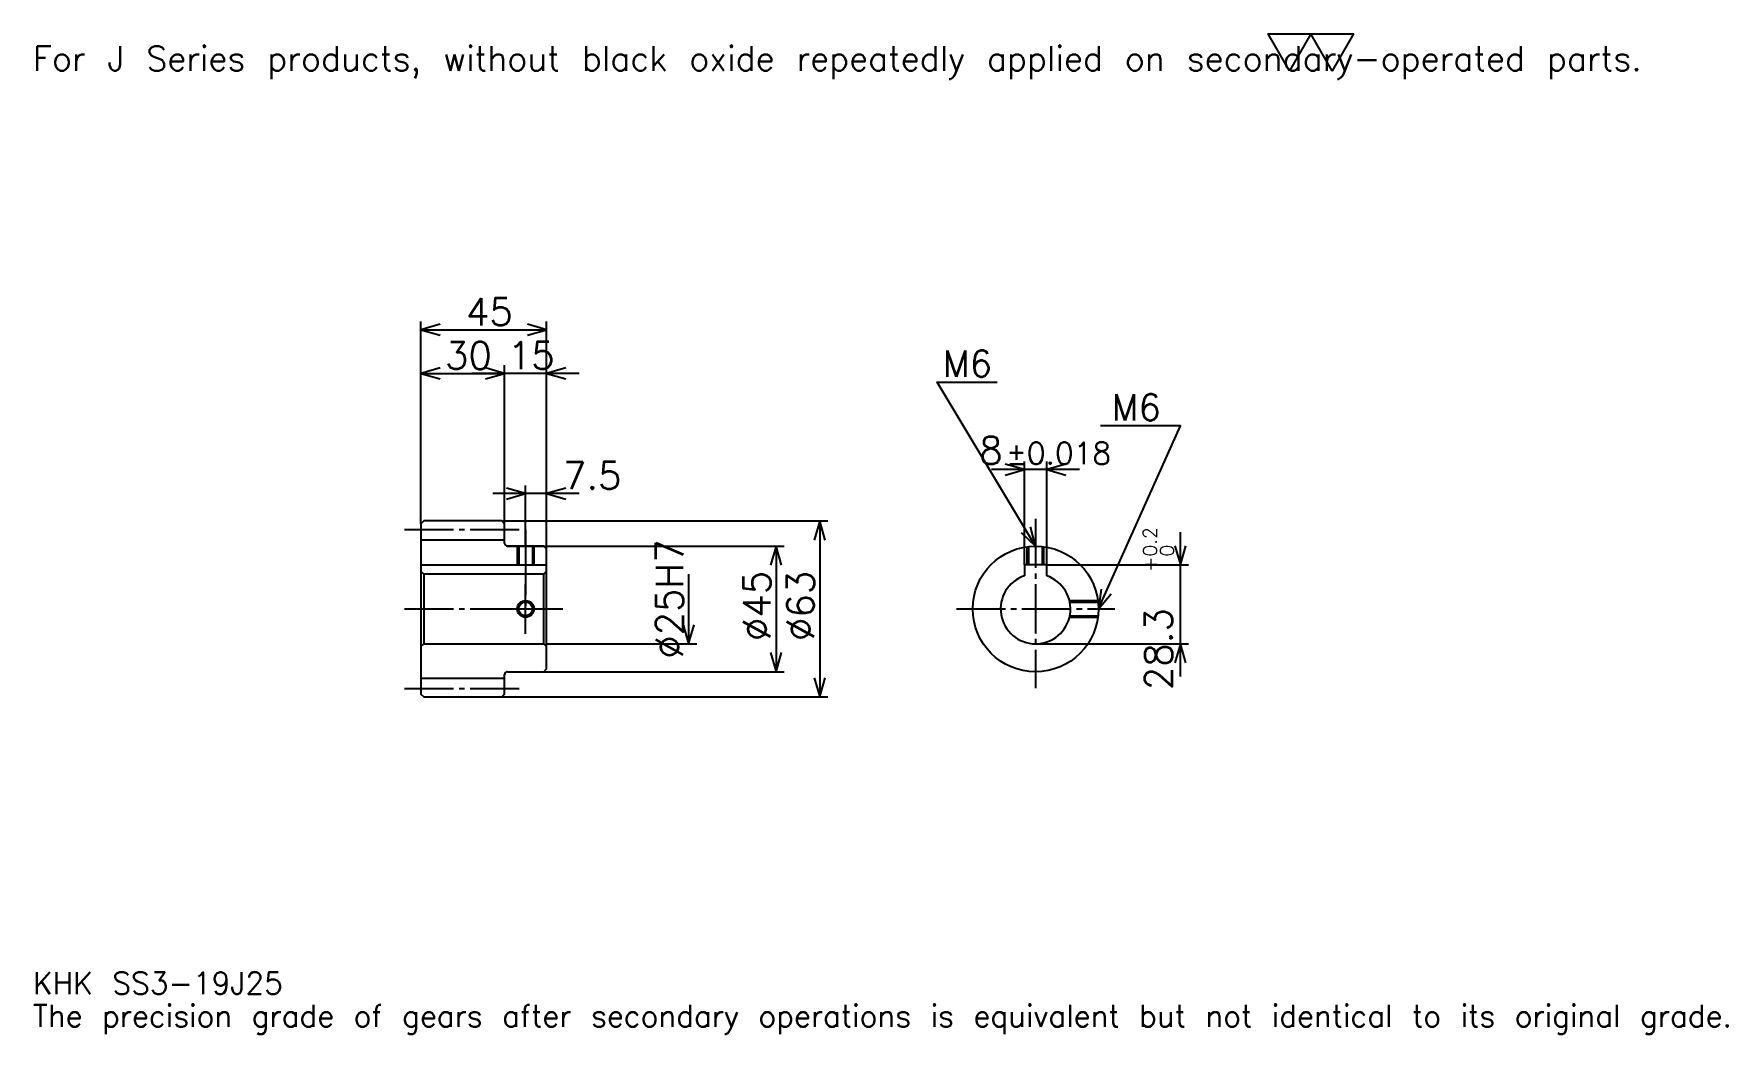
# Model space of a CAD drawing. Extents: x 20 to 627, y 7 to 365.
import ezdxf

# ---------------------------------------------------------------- set-up
doc = ezdxf.new("R2010")
doc.units = 0
doc.linetypes.add('DASHDOT', pattern=[23.478262, 17.608696, -1.956522, 1.956522, -1.956522])
doc.layers.get('0').update_dxf_attribs({"linetype": 'CONTINUOUS'})
doc.layers.add('DASHDOT', color=6, linetype='DASHDOT')
doc.styles.add('KANJI', font='TXT', dxfattribs={"bigfont": 'BIGFONT'})

msp = doc.modelspace()

# ---------------------------------------------------------------- linework, layer by layer
at = {"color": 5}
for p, q in [((158.478271, 190.956512), (158.478271, 262.369568)), ((203.478271, 190.956512), (203.478271, 262.369568)), ((158.478271, 259.434784), (203.478271, 259.434784)), ((158.478271, 243.782593), (188.478271, 243.782593)), ((215.217407, 243.782593), (176.739136, 243.782593)), ((188.478271, 190.956512), (188.478271, 246.717377)), ((394.326111, 209.347809), (362.847839, 209.347809)), ((374.586975, 175.256516), (374.586975, 212.282593)), ((382.586975, 175.256516), (382.586975, 212.282593)), ((215.217407, 200.73912), (184.239136, 200.73912)), ((195.978271, 190.956512), (195.978271, 203.673904)), ((158.478271, 189.956512), (158.478271, 190.956512)), ((187.478271, 190.956512), (203.478271, 190.956512)), ((188.478271, 189.956512), (188.478271, 190.956512)), ((195.978271, 181.956512), (195.978271, 190.956512)), ((195.978271, 181.956512), (195.978271, 190.956512)), ((203.478271, 190.956512), (304.239136, 190.956512)), ((203.478271, 180.956512), (203.478271, 190.956512)), ((301.304352, 190.956512), (301.304352, 127.956512)), ((430.434784, 135.217377), (430.434784, 186.995636)), ((189.478271, 181.956512), (203.478271, 181.956512)), ((203.478271, 181.956512), (288.586975, 181.956512)), ((285.652191, 181.956512), (285.652191, 136.956512)), ((254.347839, 171.956512), (254.347839, 146.956512)), ((382.586975, 175.256516), (433.369568, 175.256516)), ((203.478271, 146.956512), (257.282623, 146.956512)), ((378.586975, 146.956512), (433.369568, 146.956512)), ((189.478271, 136.956512), (203.478271, 136.956512)), ((203.478271, 136.956512), (288.586975, 136.956512)), ((187.478271, 127.956512), (203.478271, 127.956512)), ((203.478271, 127.956512), (304.239136, 127.956512))]:
    msp.add_line(p, q, dxfattribs=at)
at = {"color": 4}
for p, q in [((158.478271, 184.206512), (188.478271, 184.206512)), ((158.478271, 175.256516), (203.478271, 175.256516)), ((159.478271, 171.956512), (159.478271, 146.956512)), ((202.478271, 171.956512), (203.478271, 172.956512)), ((202.478271, 146.956512), (203.478271, 145.956512)), ((158.478271, 134.706512), (188.478271, 134.706512))]:
    msp.add_line(p, q, dxfattribs=at)
at = {"color": 7}
msp.add_lwpolyline([(469.565216, 352.17392), (461.934784, 365.399994), (492.456512, 365.399994), (484.82608, 352.17392), (477.195648, 365.399994), (469.565216, 352.17392)], dxfattribs=at)
at = {"color": 5}
for points in [[(165.326096, 261.391296), (158.478271, 259.434784), (165.326096, 257.478271)], [(196.630447, 257.478271), (203.478271, 259.434784), (196.630447, 261.391296)], [(165.326096, 245.73912), (158.478271, 243.782593), (165.326096, 241.82608)], [(181.630447, 241.82608), (188.478271, 243.782593), (181.630447, 245.73912)], [(181.630447, 241.82608), (188.478271, 243.782593), (181.630447, 245.73912)], [(210.326096, 245.73912), (203.478271, 243.782593), (210.326096, 241.82608)], [(378.586975, 181.956512), (343.369568, 240.652161), (364.891296, 240.652161)], [(401.086975, 159.456512), (430.434784, 225), (401.869568, 225)], [(367.739136, 207.391296), (374.586975, 209.347809), (367.739136, 211.304337)], [(389.434784, 211.304337), (382.586975, 209.347809), (389.434784, 207.391296)], [(189.130447, 198.782593), (195.978271, 200.73912), (189.130447, 202.695648)], [(210.326096, 202.695648), (203.478271, 200.73912), (210.326096, 198.782593)], [(303.260864, 184.108688), (301.304352, 190.956512), (299.347839, 184.108688)], [(373.386078, 186.821854), (378.586975, 181.956512), (376.741486, 188.835098)], [(428.478271, 182.10434), (430.434784, 175.256516), (432.391296, 182.10434)], [(287.608704, 175.108688), (285.652191, 181.956512), (283.695679, 175.108688)], [(402.099731, 166.505981), (401.086975, 159.456512), (405.671112, 164.90686)], [(252.391327, 153.804337), (254.347839, 146.956512), (256.304352, 153.804337)], [(432.391296, 140.108688), (430.434784, 146.956512), (428.478271, 140.108688)], [(283.695679, 143.804337), (285.652191, 136.956512), (287.608704, 143.804337)], [(299.347839, 134.804337), (301.304352, 127.956512), (303.260864, 134.804337)]]:
    msp.add_lwpolyline(points, dxfattribs=at)
at = {"color": 4}
for points in [[(188.478271, 182.956512), (188.478271, 189.956512), (187.478271, 190.956512), (159.478271, 190.956512), (158.478271, 189.956512), (158.478271, 145.956512)], [(189.478271, 136.956512), (202.478271, 136.956512), (203.478271, 137.956512), (203.478271, 180.956512), (202.478271, 181.956512), (189.478271, 181.956512)], [(192.978271, 181.956512), (192.978271, 175.256516)], [(193.51828, 181.956512), (193.51828, 175.256516)], [(198.438263, 181.956512), (198.438263, 175.256516)], [(198.978271, 181.956512), (198.978271, 175.256516)], [(375.586975, 175.256516), (375.586975, 181.755615)], [(376.126953, 175.256516), (376.126953, 181.821625)], [(381.046967, 175.256516), (381.046967, 181.821625)], [(381.586975, 175.256516), (381.586975, 181.755615)], [(158.478271, 145.956512), (159.478271, 146.956512), (202.478271, 146.956512), (202.478271, 171.956512), (159.478271, 171.956512), (158.478271, 172.956512)], [(382.586975, 171.299225), (382.586975, 175.256516), (374.586975, 175.256516), (374.586975, 171.299225)], [(390.721619, 162.456512), (400.886047, 162.456512)], [(390.842499, 161.916519), (400.952087, 161.916519)], [(390.721619, 156.456512), (400.886047, 156.456512)], [(390.842499, 156.996506), (400.952087, 156.996506)], [(158.478271, 145.956512), (158.478271, 128.956512), (159.478271, 127.956512), (187.478271, 127.956512), (188.478271, 128.956512), (188.478271, 135.956512)]]:
    msp.add_lwpolyline(points, dxfattribs=at)
for centre, radius in [((378.586975, 159.456512), 22.5), ((195.978271, 159.456512), 2.46)]:
    msp.add_circle(centre, radius, dxfattribs=at)
at = {"color": 7}
msp.add_circle((195.978271, 159.456512), 3, dxfattribs=at)
at = {"color": 4}
for centre, radius, start, end in [((189.478271, 182.956512), 1, 180, 270), ((378.586975, 159.456512), 12.5, 108.662925185, 71.337074815), ((189.478271, 135.956512), 1, 90, 180)]:
    msp.add_arc(centre, radius, start, end, dxfattribs=at)
at = {"layer": 'DASHDOT', "color": 7}
for p, q in [((378.586975, 191.73912), (378.586975, 131.086945)), ((152.608704, 187.956512), (194.347839, 187.956512)), ((195.978271, 181.956512), (195.978271, 159.456512)), ((152.608704, 159.456512), (209.347839, 159.456512)), ((350.217407, 159.456512), (406.956543, 159.456512)), ((152.608704, 130.956512), (194.347839, 130.956512))]:
    msp.add_line(p, q, dxfattribs=at)
for points in [[(195.978271, 187.82608), (195.978271, 169.386948)], [(195.978271, 150.586945), (195.978271, 168.32608)], [(187.108704, 159.456512), (204.847839, 159.456512)]]:
    msp.add_lwpolyline(points, dxfattribs=at)

# ---------------------------------------------------------------- texts
at = {"color": 7, "style": 'KANJI'}
for s, height, p in [('For J Series products, without black oxide repeatedly applied on secondary-operated parts.', 8.804348, (19.565218, 352.17392)), ('45', 9.782609, (174.619568, 261)), ('30', 9.782609, (167.119568, 245.347809)), ('15', 9.782609, (189.619568, 245.347809)), ('M6', 9.391305, (345.326111, 242.608688)), ('M6', 9.391305, (405.782593, 226.956512)), ('8', 9.782609, (358.393738, 211.304337)), ('%%p0.018', 7.826087, (368.077301, 211.304337)), ('7.5', 9.782609, (209.347839, 202.304337)), ('KHK SS3-19J25', 7.826087, (19.565218, 21.52174)), ('The precision grade of gears after secondary operations is equivalent but not identical to its original grade.', 7.826087, (19.565218, 9.782609))]:
    msp.add_text(s, height=height, dxfattribs=at).set_placement(p)
for s, height, p in [('%%c25H7', 9.782609, (252.391327, 141.603256)), ('0.2', 4.891304, (422.021729, 178.204056)), ('+', 4.891304, (422.021729, 172.7258)), ('0', 4.891304, (428.086945, 178.204056)), ('%%c45', 9.782609, (283.695679, 147.961945)), ('%%c63', 9.782609, (299.347839, 147.961945)), ('28.3', 9.782609, (427.5, 130.382782))]:
    msp.add_text(s, height=height, rotation=90, dxfattribs=at).set_placement(p)

doc.saveas('drawing.dxf')
